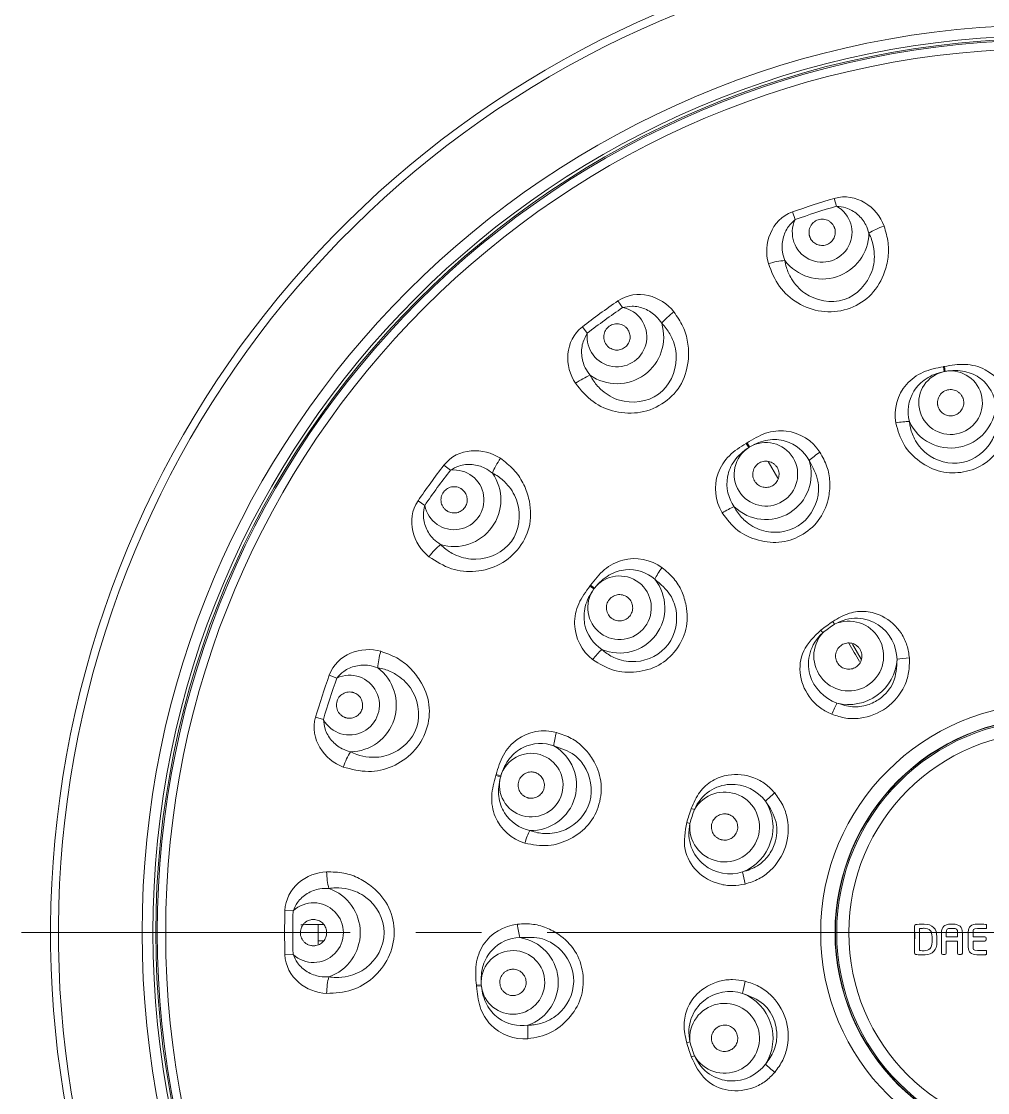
# Model space of a CAD drawing. Extents: x 0 to 1239, y 0 to 509.
# Drawn here: x 97.6 to 134.35, y 248.52 to 289.25 of the extents above; entities that cross this region are included whole.
import ezdxf

# ---------------------------------------------------------------- set-up
doc = ezdxf.new("R2010")
doc.units = 0
doc.header["$LTSCALE"] = 10
doc.header["$MEASUREMENT"] = 0
doc.linetypes.add('CENTER', pattern=[2, 1.25, -0.25, 0.25, -0.25])
doc.layers.get('0').update_dxf_attribs({"linetype": 'CONTINUOUS'})
doc.layers.add('1', color=7, linetype='CONTINUOUS')
doc.layers.add('Layer 1', color=7, linetype='CONTINUOUS')

msp = doc.modelspace()

# ---------------------------------------------------------------- linework, layer by layer
at = {"color": 7}
msp.add_line((131.576, 254.612), (131.576, 254.362), dxfattribs=at)
at = {"layer": '1', "color": 7, "linetype": 'Continuous', "lineweight": 18}
for p, q in [((128.522, 282.522), (128.609, 282.226)), ((127.032, 281.713), (126.929, 282.004)), ((120.295, 278.624), (120.469, 278.369)), ((119.128, 277.395), (118.939, 277.639)), ((132.672, 276.119), (132.706, 275.937)), ((132.743, 275.944), (132.709, 276.126)), ((125.171, 273.206), (125.269, 273.048)), ((125.301, 273.068), (125.203, 273.226)), ((113.675, 272.375), (113.92, 272.186)), ((112.945, 270.845), (112.69, 271.019)), ((119.23, 267.781), (119.378, 267.669)), ((119.401, 267.698), (119.252, 267.811)), ((128.532, 266.332), (128.462, 266.432)), ((128.011, 266.105), (128.085, 266.007)), ((109.31, 264.386), (109.601, 264.282)), ((109.089, 262.705), (108.792, 262.792)), ((115.649, 260.575), (115.828, 260.524)), ((115.838, 260.56), (115.66, 260.611)), ((123.199, 259.282), (123.084, 259.322)), ((122.912, 258.793), (123.029, 258.757)), ((107.628, 255.439), (107.936, 255.43)), ((107.936, 253.772), (107.628, 253.763)), ((115.095, 252.617), (114.91, 252.6)), ((114.914, 252.562), (115.099, 252.58)), ((123.029, 250.445), (122.912, 250.41)), ((123.084, 249.88), (123.199, 249.92))]:
    msp.add_line(p, q, dxfattribs=at)
at = {"layer": '1', "color": 7, "linetype": 'Continuous', "lineweight": 13}
for p, q in [((126.009, 272.518), (126.378, 271.879)), ((129.54, 265.001), (129.21, 265.573)), ((109.079, 254.913), (108.887, 254.913)), ((108.887, 254.913), (108.887, 254.289)), ((108.887, 254.289), (109.092, 254.289)), ((108.887, 254.158), (108.887, 254.289))]:
    msp.add_line(p, q, dxfattribs=at)
at = {"layer": '1', "color": 1, "linetype": 'CENTER', "lineweight": 13}
for p, q in [((97.603, 254.601), (175.823, 254.601)), ((123.613, 254.601), (149.813, 254.601))]:
    msp.add_line(p, q, dxfattribs=at)
at = {"layer": '1', "color": 7, "linetype": 'Continuous', "lineweight": 13, "extrusion": (0, 0, -1)}
for radius in [34.52, 8.709]:
    msp.add_circle((-136.713, 254.601), radius, dxfattribs=at)
at = {"layer": '1', "color": 7, "linetype": 'Continuous', "lineweight": 13}
for radius in [34.11, 33.622, 8.162, 7.641]:
    msp.add_circle((136.713, 254.601), radius, dxfattribs=at)
at = {"layer": '1', "color": 7, "linetype": 'Continuous', "lineweight": 18, "extrusion": (0, 0, -1)}
for radius in [34, 8.1]:
    msp.add_circle((-136.713, 254.601), radius, dxfattribs=at)
at = {"layer": '1', "color": 7, "linetype": 'Continuous', "lineweight": 18}
for radius in [33.944, 8.15]:
    msp.add_circle((136.713, 254.601), radius, dxfattribs=at)
msp.add_arc((136.713, 254.601), 37.999, 90, 244.5496, dxfattribs=at)
at = {"layer": '1', "color": 7, "linetype": 'Continuous', "lineweight": 13}
for centre, radius, start, end in [((136.713, 254.601), 37.699, 295.4504, 244.5496), ((128.061, 281.231), 1.136, 154.8589, 61.1411), ((136.713, 254.601), 28.789, 106.35, 109.65), ((120.255, 277.254), 1.136, 172.8589, 79.1411), ((136.713, 254.601), 28.789, 124.35, 127.65), ((132.946, 274.752), 1.209, 101.4698, 99.7067), ((136.713, 254.601), 21.895, 100.5392, 100.6373), ((136.713, 254.601), 21.709, 100.5392, 100.6373), ((125.921, 272.031), 1.209, 122.6462, 120.8832), ((136.713, 254.601), 21.895, 121.7156, 121.8138), ((136.713, 254.601), 21.709, 121.7156, 121.8138), ((114.061, 271.059), 1.136, 190.8589, 97.1411), ((136.713, 254.601), 28.789, 142.35, 145.65), ((120.354, 266.955), 1.209, 143.8227, 142.0597), ((136.713, 254.601), 21.895, 142.8921, 142.9903), ((136.713, 254.601), 21.709, 142.8921, 142.9903), ((129.072, 265.118), 1.328, 138.0012, 113.9988), ((136.713, 254.601), 14.302, 124.8937, 127.1063), ((110.084, 263.254), 1.136, 208.8589, 115.1411), ((136.713, 254.601), 28.789, 160.35, 163.65), ((116.996, 260.211), 1.209, 164.9992, 163.2361), ((136.713, 254.601), 21.895, 164.0686, 164.1667), ((136.713, 254.601), 21.709, 164.0686, 164.1667), ((124.35, 258.618), 1.328, 174.0012, 149.9988), ((136.713, 254.601), 14.302, 160.8937, 163.1063), ((136.713, 254.601), 28.789, 178.35, 181.65), ((108.713, 254.601), 1.136, 226.8589, 133.1411), ((116.301, 252.71), 1.209, 186.1756, 184.4126), ((136.713, 254.601), 21.895, 185.245, 185.3432), ((136.713, 254.601), 21.709, 185.245, 185.3432), ((124.35, 250.584), 1.328, 210.0012, 185.9988), ((136.713, 254.601), 14.302, 196.8937, 199.1063)]:
    msp.add_arc(centre, radius, start, end, dxfattribs=at)
at = {"layer": '1', "color": 7, "linetype": 'Continuous', "lineweight": 13, "extrusion": (0, 0, -1)}
for centre, radius, start, end in [((-136.713, 254.601), 29.098, 70.35, 73.65), ((-128.061, 281.231), 1.779, 181.0621, 322.9379), ((-136.713, 254.601), 29.098, 52.35, 55.65), ((-120.255, 277.254), 1.779, 163.0621, 304.9379), ((-132.946, 274.752), 1.723, 183.403, 335.4205), ((-125.921, 272.031), 1.723, 162.2266, 314.244), ((-136.713, 254.601), 29.098, 34.35, 37.65), ((-114.061, 271.059), 1.779, 145.0621, 286.9379), ((-120.354, 266.955), 1.723, 141.0501, 293.0676), ((-136.713, 254.601), 14.424, 52.8937, 55.1063), ((-129.072, 265.118), 1.842, 183.8896, 284.1104), ((-136.713, 254.601), 29.098, 16.35, 19.65), ((-110.084, 263.254), 1.779, 127.0621, 268.9379), ((-116.996, 260.211), 1.723, 119.8736, 271.8911), ((-124.35, 258.618), 1.842, 147.8896, 248.1104), ((-136.713, 254.601), 14.424, 16.8937, 19.1063), ((-108.713, 254.601), 1.779, 109.0621, 250.9379), ((-136.713, 254.601), 29.098, 358.35, 1.65), ((-116.301, 252.71), 1.723, 98.6972, 250.7146), ((-124.35, 250.584), 1.842, 111.8896, 212.1104), ((-136.713, 254.601), 14.424, 340.8937, 343.1063)]:
    msp.add_arc(centre, radius, start, end, dxfattribs=at)
at = {"layer": '1', "color": 7, "linetype": 'Continuous', "lineweight": 13}
for centre, major_axis, ratio, start_param, end_param in [((130.482, 281.186), (-0.939, -0.345), 0.290823, 4.676775, 5.354804), ((126.128, 279.771), (-0.962, -0.273), 0.290823, 4.069974, 4.748003), ((122.572, 277.959), (-0.786, -0.618), 0.290823, 4.676775, 5.354804), ((118.868, 275.268), (-0.831, -0.557), 0.290823, 4.069974, 4.748003), ((130.912, 273.821), (-0.789, -0.132), 0.21319, 4.042788, 4.739652), ((116.046, 272.446), (-0.557, -0.831), 0.290823, 4.676775, 5.354804), ((128.052, 272.714), (-0.672, -0.434), 0.21319, 4.685126, 5.38199), ((124.36, 270.428), (-0.688, -0.408), 0.21319, 4.042788, 4.739652), ((113.355, 268.743), (-0.618, -0.786), 0.290823, 4.069974, 4.748003), ((122.094, 268.362), (-0.47, -0.647), 0.21319, 4.685126, 5.38199), ((111.543, 265.186), (-0.273, -0.962), 0.290823, 4.676775, 5.354804), ((119.477, 264.897), (-0.494, -0.629), 0.21319, 4.042788, 4.739652), ((131.423, 264.959), (-0.798, -0.056), 0.114663, 4.761115, 5.40257), ((128.498, 262.833), (-0.3, -0.742), 0.114663, 4.022207, 4.663663), ((118.11, 262.151), (-0.204, -0.773), 0.21319, 4.685126, 5.38199), ((110.129, 260.832), (-0.345, -0.939), 0.290823, 4.069974, 4.748003), ((126.346, 259.871), (-0.613, -0.514), 0.114663, 4.761115, 5.40257), ((116.922, 257.975), (-0.233, -0.765), 0.21319, 4.042788, 4.739652), ((109.504, 256.89), (0.038, -0.999), 0.290823, 4.676775, 5.354804), ((125.228, 256.432), (0.193, -0.776), 0.114663, 4.022207, 4.663663), ((116.639, 254.921), (0.089, -0.795), 0.21319, 4.685126, 5.38199), ((109.504, 252.312), (-0.038, -0.999), 0.290823, 4.069974, 4.748003), ((125.228, 252.771), (-0.193, -0.776), 0.114663, 4.761115, 5.40257), ((117.04, 250.598), (0.059, -0.798), 0.21319, 4.042788, 4.739652), ((126.346, 249.331), (0.613, -0.514), 0.114663, 4.022207, 4.663663)]:
    msp.add_ellipse(centre, major_axis=major_axis, ratio=ratio, start_param=start_param, end_param=end_param, dxfattribs=at)
at = {"layer": '1', "color": 7, "linetype": 'Continuous', "lineweight": 18}
msp.add_ellipse((137.768, 255.21), major_axis=(67.06, -116.151), ratio=0.017452, start_param=4.612693, end_param=4.618703, dxfattribs=at)
at = {"layer": '1', "color": 7, "linetype": 'Continuous', "lineweight": 13}
for points in [[(130.415, 281.471), (130.152, 282.187), (129.351, 282.765), (128.522, 282.522)], [(126.929, 282.004), (126.119, 281.715), (125.806, 280.778), (126.015, 280.041)], [(122.42, 278.21), (121.948, 278.81), (121.008, 279.112), (120.295, 278.624)], [(118.939, 277.639), (118.259, 277.114), (118.251, 276.126), (118.677, 275.49)], [(115.824, 272.637), (115.19, 273.062), (114.203, 273.059), (113.675, 272.375)], [(112.69, 271.019), (112.205, 270.31), (112.503, 269.367), (113.105, 268.894)], [(111.273, 265.3), (110.539, 265.508), (109.601, 265.199), (109.31, 264.386)], [(108.792, 262.792), (108.55, 261.967), (109.125, 261.163), (109.843, 260.899)], [(109.212, 256.915), (108.45, 256.886), (107.653, 256.302), (107.628, 255.439)], [(108.229, 254.897), (108.329, 254.907), (108.596, 254.913), (108.887, 254.913)], [(107.628, 253.763), (107.653, 252.904), (108.447, 252.317), (109.212, 252.288)]]:
    msp.add_open_spline(points, degree=3, dxfattribs=at)
at = {"layer": '1', "color": 7, "linetype": 'Continuous', "lineweight": 18}
for points, knots in [([(129.839, 281.198), (129.804, 281.306), (129.717, 281.575), (129.425, 281.932), (129.019, 282.176), (128.73, 282.211), (128.609, 282.226)], [0, 0, 0, 0, 0.200407, 0.49953, 0.790901, 1, 1, 1, 1]), ([(127.032, 281.713), (126.944, 281.631), (126.731, 281.433), (126.545, 280.996), (126.519, 280.535), (126.607, 280.266), (126.641, 280.159)], [0, 0, 0, 0, 0.208309, 0.500324, 0.801714, 1, 1, 1, 1]), ([(128.536, 281.386), (128.534, 281.394), (128.528, 281.41), (128.514, 281.442), (128.487, 281.496), (128.436, 281.567), (128.358, 281.637), (128.238, 281.708), (128.064, 281.746), (127.852, 281.702), (127.705, 281.595), (127.622, 281.479), (127.58, 281.382), (127.56, 281.279), (127.56, 281.193), (127.57, 281.135), (127.577, 281.103), (127.583, 281.083), (127.588, 281.067), (127.594, 281.052), (127.605, 281.025), (127.644, 280.945), (127.716, 280.859), (127.818, 280.79), (127.93, 280.742), (128.081, 280.721), (128.261, 280.76), (128.417, 280.863), (128.526, 281.018), (128.564, 281.171), (128.56, 281.291), (128.547, 281.352), (128.538, 281.382), (128.536, 281.386)], [0, 0, 0, 0, 0.007812, 0.015625, 0.03125, 0.0625, 0.09375, 0.125, 0.1875, 0.25, 0.3125, 0.34375, 0.375, 0.40625, 0.4375, 0.453125, 0.460938, 0.46875, 0.472656, 0.476562, 0.484375, 0.5, 0.5625, 0.59375, 0.625, 0.6875, 0.75, 0.8125, 0.875, 0.9375, 0.96875, 0.996094, 1, 1, 1, 1]), ([(121.957, 277.772), (121.89, 277.864), (121.724, 278.093), (121.336, 278.342), (120.874, 278.448), (120.589, 278.393), (120.469, 278.369)], [0, 0, 0, 0, 0.200407, 0.49953, 0.790901, 1, 1, 1, 1]), ([(119.128, 277.395), (119.069, 277.289), (118.928, 277.035), (118.886, 276.562), (119.004, 276.115), (119.17, 275.886), (119.237, 275.795)], [0, 0, 0, 0, 0.208309, 0.500324, 0.801714, 1, 1, 1, 1]), ([(120.66, 277.548), (120.655, 277.555), (120.644, 277.568), (120.621, 277.595), (120.578, 277.638), (120.508, 277.689), (120.412, 277.732), (120.276, 277.762), (120.099, 277.744), (119.911, 277.637), (119.805, 277.49), (119.762, 277.354), (119.752, 277.249), (119.764, 277.145), (119.791, 277.063), (119.818, 277.011), (119.835, 276.982), (119.847, 276.965), (119.856, 276.952), (119.867, 276.939), (119.885, 276.917), (119.947, 276.853), (120.042, 276.794), (120.161, 276.76), (120.282, 276.748), (120.432, 276.775), (120.591, 276.868), (120.707, 277.014), (120.764, 277.195), (120.752, 277.352), (120.711, 277.466), (120.68, 277.519), (120.662, 277.544), (120.66, 277.548)], [0, 0, 0, 0, 0.007812, 0.015625, 0.03125, 0.0625, 0.09375, 0.125, 0.1875, 0.25, 0.3125, 0.34375, 0.375, 0.40625, 0.4375, 0.453125, 0.460938, 0.46875, 0.472656, 0.476562, 0.484375, 0.5, 0.5625, 0.59375, 0.625, 0.6875, 0.75, 0.8125, 0.875, 0.9375, 0.96875, 0.996094, 1, 1, 1, 1]), ([(133.437, 274.847), (133.434, 274.863), (133.427, 274.895), (133.404, 274.958), (133.364, 275.034), (133.298, 275.112), (133.191, 275.197), (133.029, 275.26), (132.819, 275.25), (132.66, 275.172), (132.56, 275.075), (132.502, 274.99), (132.464, 274.894), (132.445, 274.794), (132.446, 274.719), (132.453, 274.67), (132.459, 274.638), (132.483, 274.551), (132.554, 274.423), (132.677, 274.323), (132.792, 274.274), (132.883, 274.253), (132.976, 274.25), (133.099, 274.269), (133.244, 274.336), (133.377, 274.475), (133.437, 274.624), (133.448, 274.734), (133.445, 274.798), (133.44, 274.83), (133.437, 274.847)], [0, 0, 0, 0, 0.015625, 0.03125, 0.0625, 0.09375, 0.125, 0.1875, 0.25, 0.3125, 0.34375, 0.375, 0.40625, 0.4375, 0.46875, 0.476562, 0.484375, 0.5, 0.5625, 0.625, 0.65625, 0.6875, 0.71875, 0.75, 0.8125, 0.875, 0.9375, 0.96875, 0.984375, 1, 1, 1, 1]), ([(126.345, 272.296), (126.336, 272.31), (126.318, 272.337), (126.274, 272.388), (126.209, 272.444), (126.119, 272.494), (125.989, 272.534), (125.815, 272.534), (125.622, 272.449), (125.503, 272.319), (125.445, 272.193), (125.422, 272.092), (125.42, 271.989), (125.438, 271.889), (125.467, 271.819), (125.491, 271.776), (125.508, 271.748), (125.561, 271.676), (125.674, 271.582), (125.826, 271.533), (125.95, 271.529), (126.042, 271.542), (126.13, 271.573), (126.239, 271.635), (126.349, 271.75), (126.423, 271.928), (126.425, 272.088), (126.395, 272.195), (126.37, 272.254), (126.354, 272.282), (126.345, 272.296)], [0, 0, 0, 0, 0.015625, 0.03125, 0.0625, 0.09375, 0.125, 0.1875, 0.25, 0.3125, 0.34375, 0.375, 0.40625, 0.4375, 0.46875, 0.476562, 0.484375, 0.5, 0.5625, 0.625, 0.65625, 0.6875, 0.71875, 0.75, 0.8125, 0.875, 0.9375, 0.96875, 0.984375, 1, 1, 1, 1]), ([(115.519, 272.078), (115.427, 272.145), (115.198, 272.311), (114.752, 272.428), (114.28, 272.387), (114.026, 272.245), (113.92, 272.186)], [0, 0, 0, 0, 0.200407, 0.49953, 0.790901, 1, 1, 1, 1]), ([(114.354, 271.464), (114.348, 271.469), (114.333, 271.479), (114.304, 271.497), (114.249, 271.524), (114.166, 271.552), (114.062, 271.563), (113.924, 271.549), (113.761, 271.477), (113.615, 271.318), (113.559, 271.145), (113.56, 271.002), (113.583, 270.899), (113.627, 270.804), (113.678, 270.734), (113.72, 270.693), (113.745, 270.671), (113.761, 270.659), (113.775, 270.649), (113.788, 270.64), (113.813, 270.625), (113.891, 270.583), (114, 270.556), (114.123, 270.56), (114.243, 270.586), (114.377, 270.659), (114.499, 270.796), (114.565, 270.971), (114.562, 271.16), (114.503, 271.307), (114.429, 271.401), (114.383, 271.443), (114.358, 271.461), (114.354, 271.464)], [0, 0, 0, 0, 0.007812, 0.015625, 0.03125, 0.0625, 0.09375, 0.125, 0.1875, 0.25, 0.3125, 0.34375, 0.375, 0.40625, 0.4375, 0.453125, 0.460938, 0.46875, 0.472656, 0.476562, 0.484375, 0.5, 0.5625, 0.59375, 0.625, 0.6875, 0.75, 0.8125, 0.875, 0.9375, 0.96875, 0.996094, 1, 1, 1, 1]), ([(112.945, 270.845), (112.922, 270.726), (112.866, 270.441), (112.972, 269.978), (113.222, 269.59), (113.452, 269.424), (113.543, 269.357)], [0, 0, 0, 0, 0.208309, 0.500324, 0.801714, 1, 1, 1, 1]), ([(120.653, 267.356), (120.64, 267.366), (120.613, 267.384), (120.553, 267.416), (120.473, 267.444), (120.371, 267.458), (120.235, 267.449), (120.073, 267.386), (119.924, 267.237), (119.859, 267.073), (119.851, 266.934), (119.866, 266.831), (119.901, 266.735), (119.955, 266.648), (120.006, 266.594), (120.045, 266.562), (120.071, 266.543), (120.147, 266.494), (120.285, 266.448), (120.444, 266.457), (120.562, 266.497), (120.643, 266.544), (120.714, 266.604), (120.792, 266.701), (120.855, 266.848), (120.859, 267.04), (120.803, 267.191), (120.736, 267.28), (120.691, 267.325), (120.666, 267.346), (120.653, 267.356)], [0, 0, 0, 0, 0.015625, 0.03125, 0.0625, 0.09375, 0.125, 0.1875, 0.25, 0.3125, 0.34375, 0.375, 0.40625, 0.4375, 0.46875, 0.476562, 0.484375, 0.5, 0.5625, 0.625, 0.65625, 0.6875, 0.71875, 0.75, 0.8125, 0.875, 0.9375, 0.96875, 0.984375, 1, 1, 1, 1]), ([(129.476, 265.413), (129.467, 265.426), (129.446, 265.452), (129.399, 265.499), (129.332, 265.55), (129.241, 265.593), (129.111, 265.625), (128.941, 265.615), (128.757, 265.524), (128.623, 265.368), (128.571, 265.204), (128.571, 265.07), (128.591, 264.971), (128.623, 264.895), (128.653, 264.845), (128.672, 264.819), (128.702, 264.78), (128.754, 264.728), (128.862, 264.656), (129.018, 264.609), (129.212, 264.626), (129.386, 264.713), (129.515, 264.86), (129.579, 265.045), (129.571, 265.209), (129.528, 265.331), (129.495, 265.386), (129.476, 265.413)], [0, 0, 0, 0, 0.015625, 0.03125, 0.0625, 0.09375, 0.125, 0.1875, 0.25, 0.3125, 0.375, 0.40625, 0.4375, 0.46875, 0.484375, 0.492188, 0.5, 0.53125, 0.5625, 0.625, 0.6875, 0.75, 0.8125, 0.875, 0.9375, 0.96875, 1, 1, 1, 1]), ([(111.156, 264.673), (111.048, 264.708), (110.778, 264.796), (110.318, 264.769), (109.882, 264.584), (109.684, 264.371), (109.601, 264.282)], [0, 0, 0, 0, 0.200407, 0.49953, 0.790901, 1, 1, 1, 1]), ([(110.238, 263.729), (110.23, 263.732), (110.213, 263.737), (110.179, 263.745), (110.119, 263.754), (110.032, 263.755), (109.93, 263.733), (109.802, 263.677), (109.669, 263.559), (109.58, 263.362), (109.58, 263.18), (109.625, 263.045), (109.679, 262.953), (109.75, 262.877), (109.82, 262.827), (109.872, 262.8), (109.903, 262.787), (109.923, 262.78), (109.938, 262.775), (109.954, 262.771), (109.982, 262.764), (110.07, 262.748), (110.181, 262.756), (110.297, 262.799), (110.403, 262.86), (110.508, 262.97), (110.582, 263.139), (110.59, 263.326), (110.53, 263.505), (110.428, 263.626), (110.328, 263.693), (110.271, 263.718), (110.242, 263.728), (110.238, 263.729)], [0, 0, 0, 0, 0.007812, 0.015625, 0.03125, 0.0625, 0.09375, 0.125, 0.1875, 0.25, 0.3125, 0.34375, 0.375, 0.40625, 0.4375, 0.453125, 0.460938, 0.46875, 0.472656, 0.476562, 0.484375, 0.5, 0.5625, 0.59375, 0.625, 0.6875, 0.75, 0.8125, 0.875, 0.9375, 0.96875, 0.996094, 1, 1, 1, 1]), ([(109.089, 262.705), (109.103, 262.585), (109.139, 262.296), (109.382, 261.889), (109.74, 261.597), (110.01, 261.51), (110.117, 261.475)], [0, 0, 0, 0, 0.208309, 0.500324, 0.801714, 1, 1, 1, 1]), ([(117.13, 260.693), (117.114, 260.697), (117.082, 260.705), (117.015, 260.713), (116.93, 260.71), (116.83, 260.687), (116.706, 260.629), (116.578, 260.511), (116.493, 260.319), (116.492, 260.142), (116.534, 260.01), (116.585, 259.92), (116.653, 259.842), (116.734, 259.781), (116.802, 259.749), (116.849, 259.733), (116.881, 259.724), (116.969, 259.706), (117.115, 259.713), (117.26, 259.779), (117.355, 259.86), (117.414, 259.932), (117.458, 260.014), (117.497, 260.133), (117.501, 260.292), (117.436, 260.473), (117.329, 260.593), (117.235, 260.652), (117.177, 260.678), (117.146, 260.688), (117.13, 260.693)], [0, 0, 0, 0, 0.015625, 0.03125, 0.0625, 0.09375, 0.125, 0.1875, 0.25, 0.3125, 0.34375, 0.375, 0.40625, 0.4375, 0.46875, 0.476562, 0.484375, 0.5, 0.5625, 0.625, 0.65625, 0.6875, 0.71875, 0.75, 0.8125, 0.875, 0.9375, 0.96875, 0.984375, 1, 1, 1, 1]), ([(124.504, 259.094), (124.488, 259.099), (124.456, 259.108), (124.39, 259.119), (124.306, 259.12), (124.207, 259.101), (124.083, 259.051), (123.951, 258.943), (123.856, 258.761), (123.84, 258.556), (123.894, 258.393), (123.973, 258.285), (124.047, 258.216), (124.118, 258.173), (124.171, 258.151), (124.202, 258.141), (124.249, 258.127), (124.322, 258.116), (124.451, 258.121), (124.605, 258.175), (124.752, 258.302), (124.841, 258.475), (124.859, 258.67), (124.803, 258.858), (124.7, 258.985), (124.594, 259.058), (124.535, 259.084), (124.504, 259.094)], [0, 0, 0, 0, 0.015625, 0.03125, 0.0625, 0.09375, 0.125, 0.1875, 0.25, 0.3125, 0.375, 0.40625, 0.4375, 0.46875, 0.484375, 0.492188, 0.5, 0.53125, 0.5625, 0.625, 0.6875, 0.75, 0.8125, 0.875, 0.9375, 0.96875, 1, 1, 1, 1]), ([(109.294, 256.282), (109.181, 256.282), (108.897, 256.282), (108.468, 256.115), (108.111, 255.804), (107.988, 255.54), (107.936, 255.43)], [0, 0, 0, 0, 0.200407, 0.49953, 0.790901, 1, 1, 1, 1]), ([(108.713, 255.101), (108.705, 255.101), (108.687, 255.101), (108.652, 255.098), (108.592, 255.088), (108.509, 255.062), (108.419, 255.009), (108.314, 254.917), (108.225, 254.763), (108.201, 254.548), (108.257, 254.375), (108.342, 254.261), (108.421, 254.191), (108.513, 254.139), (108.594, 254.113), (108.653, 254.104), (108.686, 254.102), (108.706, 254.101), (108.723, 254.101), (108.739, 254.102), (108.768, 254.104), (108.856, 254.116), (108.96, 254.159), (109.057, 254.234), (109.138, 254.326), (109.205, 254.463), (109.223, 254.646), (109.173, 254.826), (109.06, 254.978), (108.926, 255.061), (108.81, 255.094), (108.748, 255.101), (108.717, 255.101), (108.713, 255.101)], [0, 0, 0, 0, 0.007812, 0.015625, 0.03125, 0.0625, 0.09375, 0.125, 0.1875, 0.25, 0.3125, 0.34375, 0.375, 0.40625, 0.4375, 0.453125, 0.460938, 0.46875, 0.472656, 0.476562, 0.484375, 0.5, 0.5625, 0.59375, 0.625, 0.6875, 0.75, 0.8125, 0.875, 0.9375, 0.96875, 0.996094, 1, 1, 1, 1]), ([(107.936, 253.772), (107.988, 253.662), (108.11, 253.399), (108.468, 253.087), (108.899, 252.92), (109.182, 252.92), (109.294, 252.92)], [0, 0, 0, 0, 0.208309, 0.500324, 0.801714, 1, 1, 1, 1]), ([(116.252, 253.207), (116.236, 253.206), (116.203, 253.201), (116.138, 253.184), (116.059, 253.151), (115.975, 253.093), (115.88, 252.994), (115.803, 252.838), (115.793, 252.628), (115.856, 252.463), (115.943, 252.355), (116.023, 252.289), (116.115, 252.242), (116.212, 252.214), (116.287, 252.208), (116.337, 252.211), (116.37, 252.214), (116.458, 252.229), (116.592, 252.288), (116.703, 252.402), (116.763, 252.511), (116.792, 252.6), (116.803, 252.693), (116.796, 252.817), (116.743, 252.968), (116.617, 253.113), (116.474, 253.186), (116.365, 253.207), (116.301, 253.21), (116.268, 253.209), (116.252, 253.207)], [0, 0, 0, 0, 0.015625, 0.03125, 0.0625, 0.09375, 0.125, 0.1875, 0.25, 0.3125, 0.34375, 0.375, 0.40625, 0.4375, 0.46875, 0.476562, 0.484375, 0.5, 0.5625, 0.625, 0.65625, 0.6875, 0.71875, 0.75, 0.8125, 0.875, 0.9375, 0.96875, 0.984375, 1, 1, 1, 1]), ([(123.029, 250.445), (122.964, 250.764), (122.986, 251.075), (123.181, 251.614), (123.353, 251.845), (123.979, 252.352), (124.549, 252.441), (125.036, 252.293)], [0, 0, 0, 0, 0.25, 0.25, 0.5, 0.5, 1, 1, 1, 1]), ([(124.195, 251.059), (124.179, 251.054), (124.148, 251.042), (124.088, 251.012), (124.02, 250.964), (123.951, 250.891), (123.88, 250.777), (123.837, 250.613), (123.866, 250.41), (123.974, 250.234), (124.113, 250.134), (124.241, 250.093), (124.341, 250.081), (124.423, 250.088), (124.48, 250.101), (124.511, 250.11), (124.557, 250.127), (124.622, 250.161), (124.724, 250.242), (124.817, 250.375), (124.861, 250.565), (124.832, 250.757), (124.732, 250.925), (124.576, 251.044), (124.418, 251.087), (124.289, 251.083), (124.226, 251.069), (124.195, 251.059)], [0, 0, 0, 0, 0.015625, 0.03125, 0.0625, 0.09375, 0.125, 0.1875, 0.25, 0.3125, 0.375, 0.40625, 0.4375, 0.46875, 0.484375, 0.492188, 0.5, 0.53125, 0.5625, 0.625, 0.6875, 0.75, 0.8125, 0.875, 0.9375, 0.96875, 1, 1, 1, 1])]:
    msp.add_open_spline(points, degree=3, knots=knots, dxfattribs=at)
at = {"layer": '1', "color": 7, "linetype": 'Continuous', "lineweight": 13}
for points, knots in [([(130.415, 281.471), (130.478, 281.259), (130.6, 280.85), (130.583, 280.209), (130.382, 279.495), (129.915, 278.747), (129.028, 278.24), (128.024, 278.159), (127.104, 278.497), (126.365, 279.144), (126.134, 279.736), (126.015, 280.041)], [0, 0, 0, 0, 0.087559, 0.169343, 0.250406, 0.377797, 0.500268, 0.625545, 0.749633, 0.871138, 1, 1, 1, 1]), ([(126.641, 280.159), (126.659, 280.071), (126.707, 279.83), (126.919, 279.377), (127.515, 278.693), (128.985, 278.39), (129.995, 279.501), (130.074, 280.404), (129.979, 280.894), (129.876, 281.117), (129.839, 281.198)], [0, 0, 0, 0, 0.046232, 0.127418, 0.25434, 0.500128, 0.746139, 0.872776, 0.954238, 1, 1, 1, 1]), ([(122.42, 278.21), (122.546, 278.028), (122.788, 277.676), (122.97, 277.061), (123, 276.32), (122.786, 275.464), (122.099, 274.708), (121.169, 274.321), (120.19, 274.359), (119.287, 274.745), (118.884, 275.237), (118.677, 275.49)], [0, 0, 0, 0, 0.087559, 0.169343, 0.250406, 0.377797, 0.500268, 0.625545, 0.749633, 0.871138, 1, 1, 1, 1]), ([(119.237, 275.795), (119.28, 275.718), (119.401, 275.503), (119.742, 275.137), (120.52, 274.672), (122.012, 274.838), (122.629, 276.206), (122.426, 277.09), (122.183, 277.526), (122.017, 277.707), (121.957, 277.772)], [0, 0, 0, 0, 0.046232, 0.127418, 0.25434, 0.500128, 0.746139, 0.872776, 0.954238, 1, 1, 1, 1]), ([(135.167, 274.791), (135.061, 275.3), (134.728, 275.762), (134.027, 276.131), (133.764, 276.198), (133.231, 276.221), (132.97, 276.175), (132.709, 276.126)], [0, 0, 0, 0, 0.5, 0.5, 0.75, 0.75, 1, 1, 1, 1]), ([(132.672, 276.119), (132.413, 276.071), (132.148, 276.018), (131.66, 275.804), (131.439, 275.646), (130.922, 275.052), (130.777, 274.497), (130.862, 273.986)], [0, 0, 0, 0, 0.25, 0.25, 0.5, 0.5, 1, 1, 1, 1]), ([(131.379, 274.035), (131.282, 274.41), (131.332, 274.838), (131.665, 275.373), (131.819, 275.535), (132.208, 275.792), (132.447, 275.886), (132.706, 275.937)], [0, 0, 0, 0, 0.5, 0.5, 0.75, 0.75, 1, 1, 1, 1]), ([(132.743, 275.944), (133.005, 275.991), (133.257, 275.989), (133.714, 275.89), (133.916, 275.795), (134.423, 275.414), (134.622, 275.036), (134.666, 274.65)], [0, 0, 0, 0, 0.25, 0.25, 0.5, 0.5, 1, 1, 1, 1]), ([(135.167, 274.791), (135.195, 274.588), (135.249, 274.196), (135.136, 273.613), (134.842, 272.998), (134.305, 272.394), (133.457, 272.069), (132.55, 272.069), (131.755, 272.482), (131.104, 273.122), (130.944, 273.695), (130.862, 273.986)], [0, 0, 0, 0, 0.087618, 0.169383, 0.250858, 0.377472, 0.50113, 0.621828, 0.747779, 0.872055, 1, 1, 1, 1]), ([(131.379, 274.035), (131.387, 273.976), (131.414, 273.751), (131.575, 273.307), (132.117, 272.61), (133.421, 272.244), (134.434, 273.015), (134.767, 273.894), (134.705, 274.361), (134.666, 274.65)], [0, 0, 0, 0, 0.032494, 0.124187, 0.254047, 0.501013, 0.74779, 0.843536, 1, 1, 1, 1]), ([(127.978, 272.869), (127.696, 273.306), (127.217, 273.616), (126.431, 273.706), (126.161, 273.674), (125.656, 273.503), (125.429, 273.366), (125.203, 273.226)], [0, 0, 0, 0, 0.5, 0.5, 0.75, 0.75, 1, 1, 1, 1]), ([(125.301, 273.068), (125.529, 273.207), (125.764, 273.296), (126.226, 273.369), (126.449, 273.353), (127.059, 273.181), (127.382, 272.901), (127.562, 272.557)], [0, 0, 0, 0, 0.25, 0.25, 0.5, 0.5, 1, 1, 1, 1]), ([(125.171, 273.206), (124.948, 273.068), (124.72, 272.923), (124.342, 272.547), (124.193, 272.319), (123.925, 271.579), (123.99, 271.009), (124.255, 270.563)], [0, 0, 0, 0, 0.25, 0.25, 0.5, 0.5, 1, 1, 1, 1]), ([(124.719, 270.796), (124.493, 271.11), (124.385, 271.527), (124.502, 272.146), (124.587, 272.353), (124.857, 272.734), (125.046, 272.907), (125.269, 273.048)], [0, 0, 0, 0, 0.5, 0.5, 0.75, 0.75, 1, 1, 1, 1]), ([(115.824, 272.637), (116, 272.503), (116.339, 272.244), (116.702, 271.715), (116.959, 271.02), (117.021, 270.139), (116.601, 269.208), (115.836, 268.553), (114.893, 268.286), (113.915, 268.374), (113.38, 268.717), (113.105, 268.894)], [0, 0, 0, 0, 0.087559, 0.169343, 0.250406, 0.377797, 0.500268, 0.625545, 0.749633, 0.871138, 1, 1, 1, 1]), ([(127.978, 272.869), (128.077, 272.69), (128.269, 272.344), (128.375, 271.759), (128.323, 271.08), (128.04, 270.322), (127.367, 269.713), (126.521, 269.385), (125.631, 269.484), (124.792, 269.845), (124.436, 270.322), (124.255, 270.563)], [0, 0, 0, 0, 0.087618, 0.169383, 0.250858, 0.377472, 0.50113, 0.621828, 0.747779, 0.872055, 1, 1, 1, 1]), ([(124.719, 270.796), (124.747, 270.744), (124.854, 270.544), (125.165, 270.187), (125.922, 269.734), (127.27, 269.863), (127.936, 270.948), (127.929, 271.889), (127.703, 272.301), (127.562, 272.557)], [0, 0, 0, 0, 0.032494, 0.124187, 0.254047, 0.501013, 0.74779, 0.843536, 1, 1, 1, 1]), ([(113.543, 269.357), (113.608, 269.297), (113.789, 269.13), (114.227, 268.888), (115.111, 268.685), (116.478, 269.305), (116.642, 270.796), (116.176, 271.574), (115.81, 271.914), (115.596, 272.035), (115.519, 272.078)], [0, 0, 0, 0, 0.046232, 0.127418, 0.25434, 0.500128, 0.746139, 0.872776, 0.954238, 1, 1, 1, 1]), ([(121.969, 268.479), (121.548, 268.785), (120.99, 268.902), (120.224, 268.702), (119.983, 268.575), (119.575, 268.232), (119.413, 268.022), (119.252, 267.811)], [0, 0, 0, 0, 0.5, 0.5, 0.75, 0.75, 1, 1, 1, 1]), ([(121.969, 268.479), (122.126, 268.349), (122.43, 268.096), (122.74, 267.588), (122.937, 266.936), (122.947, 266.128), (122.539, 265.316), (121.868, 264.705), (121.003, 264.475), (120.09, 264.51), (119.586, 264.825), (119.33, 264.985)], [0, 0, 0, 0, 0.087618, 0.169383, 0.250858, 0.377472, 0.50113, 0.621828, 0.747779, 0.872055, 1, 1, 1, 1]), ([(119.401, 267.698), (119.563, 267.91), (119.75, 268.078), (120.154, 268.313), (120.368, 268.379), (120.999, 268.439), (121.401, 268.294), (121.694, 268.038)], [0, 0, 0, 0, 0.25, 0.25, 0.5, 0.5, 1, 1, 1, 1]), ([(119.679, 265.37), (119.724, 265.331), (119.895, 265.183), (120.314, 264.963), (121.184, 264.814), (122.395, 265.421), (122.623, 266.674), (122.277, 267.548), (121.917, 267.851), (121.694, 268.038)], [0, 0, 0, 0, 0.032494, 0.124187, 0.254047, 0.501013, 0.74779, 0.843536, 1, 1, 1, 1]), ([(119.23, 267.781), (119.072, 267.571), (118.911, 267.353), (118.694, 266.866), (118.638, 266.6), (118.656, 265.813), (118.922, 265.305), (119.33, 264.985)], [0, 0, 0, 0, 0.25, 0.25, 0.5, 0.5, 1, 1, 1, 1]), ([(119.679, 265.37), (119.354, 265.581), (119.103, 265.931), (118.989, 266.55), (118.993, 266.774), (119.108, 267.227), (119.221, 267.456), (119.378, 267.669)], [0, 0, 0, 0, 0.5, 0.5, 0.75, 0.75, 1, 1, 1, 1]), ([(128.462, 266.432), (128.667, 266.553), (129.057, 266.784), (129.736, 266.852), (130.475, 266.636), (131.02, 266.132), (131.31, 265.534), (131.356, 265.207), (131.378, 265.047)], [0, 0, 0, 0, 0.178312, 0.339085, 0.49995, 0.750823, 0.877602, 1, 1, 1, 1]), ([(128.532, 266.332), (128.815, 266.492), (129.118, 266.567), (129.69, 266.548), (129.963, 266.456), (130.639, 266.017), (130.9, 265.502), (130.91, 264.993)], [0, 0, 0, 0, 0.25, 0.25, 0.5, 0.5, 1, 1, 1, 1]), ([(128.427, 262.903), (128.283, 262.974), (127.986, 263.119), (127.51, 263.582), (127.15, 264.34), (127.266, 265.395), (127.756, 265.862), (128.011, 266.105)], [0, 0, 0, 0, 0.122348, 0.250537, 0.500701, 0.740241, 1, 1, 1, 1]), ([(128.623, 263.332), (128.14, 263.5), (127.736, 263.9), (127.524, 264.685), (127.521, 264.969), (127.679, 265.52), (127.844, 265.786), (128.085, 266.007)], [0, 0, 0, 0, 0.5, 0.5, 0.75, 0.75, 1, 1, 1, 1]), ([(111.273, 265.3), (111.481, 265.226), (111.884, 265.084), (112.393, 264.694), (112.852, 264.112), (113.183, 263.294), (113.071, 262.278), (112.547, 261.418), (111.733, 260.873), (110.775, 260.655), (110.16, 260.816), (109.843, 260.899)], [0, 0, 0, 0, 0.087559, 0.169343, 0.250406, 0.377797, 0.500268, 0.625545, 0.749633, 0.871138, 1, 1, 1, 1]), ([(131.378, 265.047), (131.378, 264.86), (131.379, 264.495), (131.151, 263.799), (130.557, 263.078), (129.687, 262.733), (128.953, 262.731), (128.605, 262.845), (128.427, 262.903)], [0, 0, 0, 0, 0.128893, 0.252238, 0.499595, 0.747082, 0.870682, 1, 1, 1, 1]), ([(128.623, 263.332), (128.817, 263.269), (129.194, 263.147), (129.776, 263.229), (130.35, 263.512), (130.864, 264.116), (130.894, 264.69), (130.91, 264.993)], [0, 0, 0, 0, 0.179308, 0.34764, 0.501941, 0.73734, 1, 1, 1, 1]), ([(110.117, 261.475), (110.198, 261.438), (110.421, 261.335), (110.912, 261.24), (111.816, 261.321), (112.925, 262.332), (112.62, 263.801), (111.936, 264.397), (111.483, 264.608), (111.242, 264.656), (111.156, 264.673)], [0, 0, 0, 0, 0.046232, 0.127418, 0.25434, 0.500128, 0.746139, 0.872776, 0.954238, 1, 1, 1, 1]), ([(117.951, 262.216), (117.448, 262.349), (116.885, 262.256), (116.243, 261.793), (116.065, 261.587), (115.808, 261.121), (115.733, 260.866), (115.66, 260.611)], [0, 0, 0, 0, 0.5, 0.5, 0.75, 0.75, 1, 1, 1, 1]), ([(117.951, 262.216), (118.145, 262.151), (118.52, 262.025), (118.992, 261.663), (119.411, 261.126), (119.712, 260.376), (119.626, 259.473), (119.221, 258.66), (118.497, 258.133), (117.634, 257.836), (117.049, 257.947), (116.753, 258.004)], [0, 0, 0, 0, 0.087618, 0.169383, 0.250858, 0.377472, 0.50113, 0.621828, 0.747779, 0.872055, 1, 1, 1, 1]), ([(115.838, 260.56), (115.914, 260.816), (116.027, 261.04), (116.319, 261.405), (116.495, 261.544), (117.061, 261.828), (117.489, 261.838), (117.854, 261.705)], [0, 0, 0, 0, 0.25, 0.25, 0.5, 0.5, 1, 1, 1, 1]), ([(116.939, 258.489), (116.995, 258.469), (117.209, 258.393), (117.678, 258.339), (118.543, 258.514), (119.453, 259.518), (119.213, 260.768), (118.575, 261.459), (118.13, 261.611), (117.854, 261.705)], [0, 0, 0, 0, 0.032494, 0.124187, 0.254047, 0.501013, 0.74779, 0.843536, 1, 1, 1, 1]), ([(115.649, 260.575), (115.578, 260.322), (115.507, 260.061), (115.48, 259.529), (115.524, 259.26), (115.825, 258.533), (116.257, 258.155), (116.753, 258.004)], [0, 0, 0, 0, 0.25, 0.25, 0.5, 0.5, 1, 1, 1, 1]), ([(116.939, 258.489), (116.56, 258.568), (116.199, 258.804), (115.869, 259.34), (115.792, 259.551), (115.736, 260.014), (115.758, 260.269), (115.828, 260.524)], [0, 0, 0, 0, 0.5, 0.5, 0.75, 0.75, 1, 1, 1, 1]), ([(123.084, 259.322), (123.179, 259.541), (123.359, 259.957), (123.868, 260.412), (124.592, 260.671), (125.33, 260.583), (125.916, 260.27), (126.145, 260.033), (126.257, 259.916)], [0, 0, 0, 0, 0.178312, 0.339085, 0.49995, 0.750823, 0.877602, 1, 1, 1, 1]), ([(123.199, 259.282), (123.334, 259.578), (123.535, 259.817), (124.01, 260.138), (124.284, 260.225), (125.089, 260.266), (125.602, 260.003), (125.91, 259.598)], [0, 0, 0, 0, 0.25, 0.25, 0.5, 0.5, 1, 1, 1, 1]), ([(126.257, 259.916), (126.367, 259.765), (126.583, 259.47), (126.807, 258.773), (126.75, 257.84), (126.249, 257.05), (125.657, 256.617), (125.308, 256.505), (125.13, 256.447)], [0, 0, 0, 0, 0.128893, 0.252238, 0.499595, 0.747082, 0.870682, 1, 1, 1, 1]), ([(125.036, 256.909), (125.231, 256.972), (125.607, 257.095), (126.03, 257.504), (126.327, 258.07), (126.389, 258.861), (126.075, 259.343), (125.91, 259.598)], [0, 0, 0, 0, 0.179308, 0.34764, 0.501941, 0.73734, 1, 1, 1, 1]), ([(125.13, 256.447), (124.971, 256.42), (124.646, 256.363), (123.989, 256.457), (123.252, 256.859), (122.726, 257.78), (122.848, 258.446), (122.912, 258.793)], [0, 0, 0, 0, 0.122348, 0.250537, 0.500701, 0.740241, 1, 1, 1, 1]), ([(125.036, 256.909), (124.547, 256.761), (123.984, 256.847), (123.352, 257.358), (123.183, 257.586), (122.986, 258.124), (122.964, 258.437), (123.029, 258.757)], [0, 0, 0, 0, 0.5, 0.5, 0.75, 0.75, 1, 1, 1, 1]), ([(109.212, 256.915), (109.433, 256.909), (109.86, 256.899), (110.465, 256.684), (111.081, 256.273), (111.649, 255.597), (111.856, 254.597), (111.623, 253.617), (111.017, 252.847), (110.174, 252.343), (109.539, 252.307), (109.212, 252.288)], [0, 0, 0, 0, 0.087559, 0.169343, 0.250406, 0.377797, 0.500268, 0.625545, 0.749633, 0.871138, 1, 1, 1, 1]), ([(109.294, 252.92), (109.383, 252.91), (109.627, 252.881), (110.124, 252.942), (110.958, 253.298), (111.7, 254.603), (110.956, 255.906), (110.121, 256.261), (109.626, 256.321), (109.382, 256.293), (109.294, 256.282)], [0, 0, 0, 0, 0.046232, 0.127418, 0.25434, 0.500128, 0.746139, 0.872776, 0.954238, 1, 1, 1, 1]), ([(116.467, 254.924), (115.95, 254.866), (115.459, 254.576), (115.028, 253.913), (114.936, 253.657), (114.865, 253.129), (114.886, 252.864), (114.91, 252.6)], [0, 0, 0, 0, 0.5, 0.5, 0.75, 0.75, 1, 1, 1, 1]), ([(116.467, 254.924), (116.671, 254.933), (117.066, 254.951), (117.637, 254.785), (118.223, 254.436), (118.774, 253.845), (119.02, 252.971), (118.936, 252.067), (118.451, 251.314), (117.753, 250.725), (117.168, 250.618), (116.871, 250.564)], [0, 0, 0, 0, 0.087618, 0.169383, 0.250858, 0.377472, 0.50113, 0.621828, 0.747779, 0.872055, 1, 1, 1, 1]), ([(115.095, 252.617), (115.073, 252.883), (115.098, 253.133), (115.238, 253.579), (115.352, 253.771), (115.777, 254.241), (116.173, 254.405), (116.561, 254.413)], [0, 0, 0, 0, 0.25, 0.25, 0.5, 0.5, 1, 1, 1, 1]), ([(116.87, 251.083), (116.929, 251.085), (117.156, 251.091), (117.613, 251.211), (118.357, 251.686), (118.842, 252.951), (118.167, 254.03), (117.323, 254.444), (116.853, 254.425), (116.561, 254.413)], [0, 0, 0, 0, 0.032494, 0.124187, 0.254047, 0.501013, 0.74779, 0.843536, 1, 1, 1, 1]), ([(114.914, 252.562), (114.938, 252.301), (114.966, 252.032), (115.134, 251.526), (115.272, 251.291), (115.815, 250.722), (116.354, 250.526), (116.871, 250.564)], [0, 0, 0, 0, 0.25, 0.25, 0.5, 0.5, 1, 1, 1, 1]), ([(116.87, 251.083), (116.488, 251.02), (116.066, 251.11), (115.565, 251.491), (115.417, 251.659), (115.197, 252.071), (115.125, 252.317), (115.099, 252.58)], [0, 0, 0, 0, 0.5, 0.5, 0.75, 0.75, 1, 1, 1, 1]), ([(122.912, 250.41), (122.86, 250.642), (122.761, 251.085), (122.906, 251.752), (123.34, 252.387), (123.988, 252.75), (124.646, 252.841), (124.971, 252.783), (125.13, 252.755)], [0, 0, 0, 0, 0.178312, 0.339085, 0.49995, 0.750823, 0.877602, 1, 1, 1, 1]), ([(125.13, 252.755), (125.308, 252.698), (125.655, 252.586), (126.247, 252.154), (126.749, 251.365), (126.808, 250.432), (126.584, 249.733), (126.367, 249.437), (126.257, 249.286)], [0, 0, 0, 0, 0.128893, 0.252238, 0.499595, 0.747082, 0.870682, 1, 1, 1, 1]), ([(125.91, 249.605), (126.03, 249.77), (126.263, 250.091), (126.364, 250.67), (126.272, 251.303), (125.857, 251.978), (125.32, 252.185), (125.036, 252.293)], [0, 0, 0, 0, 0.179308, 0.34764, 0.501941, 0.73734, 1, 1, 1, 1]), ([(126.257, 249.286), (126.145, 249.17), (125.915, 248.933), (125.328, 248.624), (124.495, 248.515), (123.528, 248.951), (123.236, 249.562), (123.084, 249.88)], [0, 0, 0, 0, 0.122348, 0.250537, 0.500701, 0.740241, 1, 1, 1, 1]), ([(125.91, 249.605), (125.601, 249.197), (125.095, 248.936), (124.284, 248.978), (124.012, 249.063), (123.537, 249.383), (123.335, 249.622), (123.199, 249.92)], [0, 0, 0, 0, 0.5, 0.5, 0.75, 0.75, 1, 1, 1, 1])]:
    msp.add_open_spline(points, degree=3, knots=knots, dxfattribs=at)
at = {"layer": 'Layer 1', "color": 7, "lineweight": 18}
for points, knots in [([(132.424, 254.239), (132.424, 254.239), (132.424, 254.441), (132.424, 254.441), (132.424, 254.756), (132.256, 254.923), (131.936, 254.923), (131.823, 254.923), (131.674, 254.916), (131.626, 254.909), (131.596, 254.903), (131.576, 254.881), (131.576, 254.851), (131.576, 254.851), (131.576, 253.83), (131.576, 253.83), (131.576, 253.797), (131.597, 253.776), (131.627, 253.77), (131.66, 253.765), (131.747, 253.76), (131.836, 253.758), (131.836, 253.758), (131.982, 253.758), (131.982, 253.758), (132.272, 253.773), (132.424, 253.939), (132.424, 254.239)], [0, 0, 0, 0, 1, 1, 1, 2, 2, 2, 3, 3, 3, 4, 4, 4, 5, 5, 5, 6, 6, 6, 7, 7, 7, 8, 8, 8, 9, 9, 9, 9]), ([(132.243, 254.239), (132.243, 254.02), (132.143, 253.914), (131.936, 253.914), (131.936, 253.914), (131.796, 253.916), (131.761, 253.917), (131.761, 253.917), (131.761, 254.757), (131.761, 254.757), (131.832, 254.764), (131.935, 254.766), (131.936, 254.766), (132.148, 254.766), (132.243, 254.665), (132.243, 254.441), (132.243, 254.441), (132.243, 254.239), (132.243, 254.239)], [0, 0, 0, 0, 1, 1, 1, 2, 2, 2, 3, 3, 3, 4, 4, 4, 5, 5, 5, 6, 6, 6, 6]), ([(133.26, 253.766), (133.26, 253.766), (133.344, 253.766), (133.344, 253.766), (133.374, 253.766), (133.393, 253.793), (133.393, 253.817), (133.393, 253.817), (133.393, 254.594), (133.393, 254.594), (133.393, 254.822), (133.284, 254.923), (133.04, 254.923), (133.04, 254.923), (132.951, 254.923), (132.951, 254.923), (132.708, 254.923), (132.599, 254.822), (132.599, 254.594), (132.599, 254.594), (132.599, 253.817), (132.599, 253.817), (132.599, 253.789), (132.622, 253.766), (132.647, 253.766), (132.647, 253.766), (132.733, 253.766), (132.733, 253.766), (132.763, 253.766), (132.782, 253.792), (132.782, 253.817), (132.782, 253.817), (132.782, 254.264), (132.782, 254.282), (132.782, 254.282), (133.211, 254.282), (133.211, 254.282), (133.211, 254.264), (133.211, 253.817), (133.211, 253.817), (133.211, 253.788), (133.233, 253.766), (133.26, 253.766)], [0, 0, 0, 0, 1, 1, 1, 2, 2, 2, 3, 3, 3, 4, 4, 4, 5, 5, 5, 6, 6, 6, 7, 7, 7, 8, 8, 8, 9, 9, 9, 10, 10, 10, 11, 11, 11, 12, 12, 12, 13, 13, 13, 14, 14, 14, 14]), ([(132.782, 254.442), (132.782, 254.456), (132.782, 254.594), (132.782, 254.594), (132.782, 254.738), (132.824, 254.762), (132.951, 254.762), (132.951, 254.762), (133.04, 254.762), (133.04, 254.762), (133.169, 254.762), (133.211, 254.738), (133.211, 254.594), (133.211, 254.594), (133.211, 254.456), (133.211, 254.442), (133.211, 254.442), (132.782, 254.442), (132.782, 254.442)], [0, 0, 0, 0, 1, 1, 1, 2, 2, 2, 3, 3, 3, 4, 4, 4, 5, 5, 5, 6, 6, 6, 6]), ([(134.298, 253.765), (134.298, 253.765), (134.306, 253.766), (134.306, 253.766), (134.306, 253.766), (134.306, 253.921), (134.306, 253.921), (134.306, 253.921), (133.97, 253.921), (133.97, 253.921), (133.801, 253.921), (133.801, 253.967), (133.801, 254.053), (133.801, 254.053), (133.801, 254.266), (133.801, 254.283), (133.819, 254.283), (134.253, 254.283), (134.253, 254.283), (134.282, 254.283), (134.305, 254.304), (134.305, 254.332), (134.305, 254.332), (134.305, 254.389), (134.305, 254.389), (134.305, 254.418), (134.282, 254.441), (134.253, 254.441), (134.253, 254.441), (133.819, 254.441), (133.801, 254.441), (133.801, 254.456), (133.801, 254.626), (133.801, 254.626), (133.801, 254.712), (133.801, 254.76), (133.97, 254.76), (133.97, 254.76), (134.306, 254.758), (134.306, 254.758), (134.306, 254.758), (134.306, 254.91), (134.306, 254.91), (134.306, 254.91), (134.27, 254.914), (134.27, 254.914), (134.204, 254.92), (134.052, 254.923), (133.969, 254.923), (133.733, 254.923), (133.619, 254.826), (133.619, 254.626), (133.619, 254.626), (133.619, 254.053), (133.619, 254.053), (133.619, 253.861), (133.725, 253.766), (133.941, 253.758), (133.941, 253.758), (134.126, 253.758), (134.126, 253.758), (134.186, 253.759), (134.24, 253.761), (134.27, 253.763), (134.269, 253.763), (134.298, 253.765), (134.298, 253.765)], [0, 0, 0, 0, 1, 1, 1, 2, 2, 2, 3, 3, 3, 4, 4, 4, 5, 5, 5, 6, 6, 6, 7, 7, 7, 8, 8, 8, 9, 9, 9, 10, 10, 10, 11, 11, 11, 12, 12, 12, 13, 13, 13, 14, 14, 14, 15, 15, 15, 16, 16, 16, 17, 17, 17, 18, 18, 18, 19, 19, 19, 20, 20, 20, 21, 21, 21, 22, 22, 22, 22])]:
    msp.add_open_spline(points, degree=3, knots=knots, dxfattribs=at)

doc.saveas('drawing.dxf')
